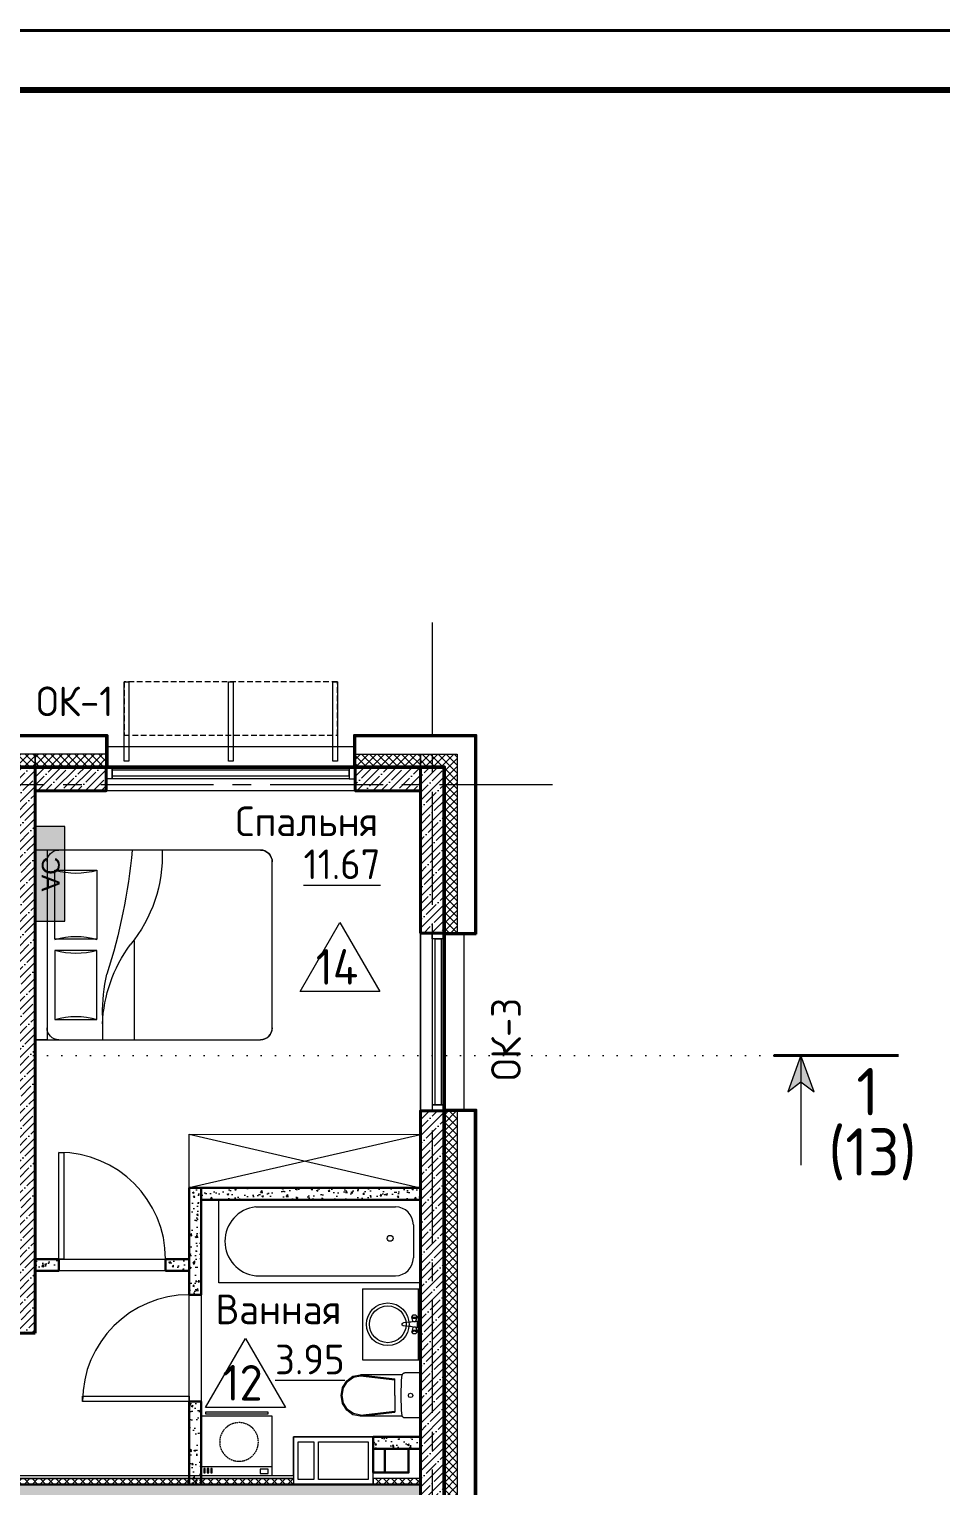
# Model space of a CAD drawing. Header units: millimetres. Extents: x -6427 to 93283, y -13 to 42012.
# Drawn here: x 39980 to 47668, y 29726 to 42012 of the extents above; entities that cross this region are included whole.
import ezdxf
from ezdxf.enums import TextEntityAlignment as Align

# ---------------------------------------------------------------- set-up
doc = ezdxf.new("R2010")
doc.units = ezdxf.units.MM
for name, pattern in [('ACAD_ISO10W100', [18.5, 12, -3, 0.5, -3]), ('CENTER2', [28.575, 19.05, -3.175, 3.175, -3.175]), ('HIDDEN2', [4.7625, 3.175, -1.5875]), ('Пунктирная _дл__', [3, 0, -3])]:
    doc.linetypes.add(name, pattern=pattern)
doc.layers.get('Defpoints').update_dxf_attribs({"color": 6, "lineweight": 60})
doc.layers.add('Layout frame', color=96, linetype='Continuous')
for name, color, linetype, lineweight in [('АР_Вентблок', 94, 'Continuous', 20), ('АР_Выноски', 114, 'Continuous', 5), ('АР_Газаблок 100мм', 24, 'Continuous', 30), ('АР_ГКЛ', 5, 'Continuous', 20), ('АР_Дверь', 44, 'Continuous', 15), ('АР_Корзины', 5, 'Continuous', 9), ('АР_Марка окна', 5, 'Continuous', 9), ('АР_Марка пола', 1, 'Continuous', 9), ('АР_Мебель', 253, 'Continuous', 0), ('АР_Монолит', 1, 'Continuous', 40), ('АР_Окна и витражи', 150, 'Continuous', 9), ('АР_Ось', 1, 'CENTER2', 5), ('АР_Отверстия', 1, 'Continuous', 30), ('АР_Помещение текст', 7, 'Continuous', 20), ('АР_Сантехника', 5, 'Continuous', 0), ('АР_Утеплитель', 30, 'Continuous', 9), ('АР_Фасад', 30, 'Continuous', 30), ('АР_Штамп', 7, 'Continuous', 25)]:
    doc.layers.add(name, color=color, linetype=linetype, lineweight=lineweight)
doc.layers.add('АР_Контур плит', color=3, linetype='Continuous', lineweight=50, plot=False)
doc.layers.add('АР_Площади', color=2, linetype='Continuous', lineweight=15, plot=False)
doc.styles.add('Common Павел', font='')
doc.styles.add('GOST', font='')
doc.styles.add('GOST Common_I', font='', dxfattribs={"height": 250})
doc.styles.get("Standard").update_dxf_attribs({"font": 'arial.ttf'})
doc.styles.get('Common Павел').set_extended_font_data('GOST Common')
doc.styles.get('GOST').set_extended_font_data('GOST 2.304 type A')
doc.styles.get('GOST Common_I').set_extended_font_data('GOST Common')
pattern_1 = [(45, (-99827.42, -105714.69), (-67.35192, 67.35192), []), (45, (-99760.06, -105714.69), (-67.35192, 67.35192), [119.0625, -23.8125, 0, -23.8125])]
pattern_2 = [(50, (-99827.42, -105714.69), (145.747735, -12.75127), [15.24, -167.64]), (355, (-99827.42, -105714.7), (-28.19474, 152.84548), [12.192, -134.11247]), (100.451445, (-99815.27, -105715.76), (117.553, 140.0942), [12.95201, -142.4722]), (46.1842, (-99827.42, -105674.05), (216.86323, -33.63386), [22.86, -251.46]), (96.63556, (-99809.34, -105676.86), (189.9233, 197.9409), [19.42802, -213.70849]), (351.18415, (-99827.42, -105674.05), (189.9233, 197.9409), [18.28797, -201.16779]), (21, (-99807.1, -105684.21), (121.29151, -81.81216), [15.24, -167.64]), (326, (-99807.1, -105684.21), (49.44162, 147.35037), [12.192, -134.112]), (71.451445, (-99796.99, -105691.03), (170.73314, 65.53822), [12.95201, -142.47195]), (37.5, (-99827.416, -105714.694), (2.470883, 67.644031), [0, -132.4864, 0, -136.144, 0, -134.62]), (7.5, (-99827.42, -105714.694), (53.45573, 80.14446), [0, -77.6224, 0, -129.4384, 0, -51.308]), (327.5, (-99872.73, -105714.694), (108.472476, -4.582995), [0, -50.8, 0, -158.496, 0, -210.312]), (317.5, (-99893.05, -105714.69), (118.503345, 20.341193), [0, -66.04, 0, -105.2576, 0, -149.352])]
pattern_3 = [(45, (-99827.416, -105714.694), (-33.67596, 33.67596), []), (135, (-99827.416, -105714.694), (-33.67596, -33.67596), [])]
pattern_4 = [(45, (-149827.42, -189714.69), (-67.35192, 67.35192), []), (45, (-149760.06, -189714.69), (-67.35192, 67.35192), [119.0625, -23.8125, 0, -23.8125])]

# ---------------------------------------------------------------- blocks, each defined once
blk = doc.blocks.new('*U25')
for points, const_width in [([(-594, 0), (0, 0), (0, 420), (-594, 420)], 0.25), ([(-574, 5), (-5, 5), (-5, 415), (-574, 415)], 0.5)]:
    blk.add_lwpolyline(points, close=True, dxfattribs=dict(const_width=const_width))
blk = doc.blocks.new('RM_AREA')
at = {"linetype": 'ByBlock', "lineweight": -2}
for tag, p in [('ROOM_NAME', (0, 5)), ('AREA', (0, 0))]:
    blk.add_attdef(tag, text='', height=3, dxfattribs=at).set_placement(p, align=Align.CENTER)
blk = doc.blocks.new('ventblok_400x670')
at = {"layer": 'АР_Вентблок', "lineweight": 20}
for points in [[(670, 0), (0, 0), (0, 400), (670, 400)], [(40, 40), (170, 40), (170, 360), (40, 360)], [(210, 360), (210, 40), (630, 40), (630, 360)]]:
    blk.add_lwpolyline(points, close=True, dxfattribs=at)
blk = doc.blocks.new('Wanna_1750')
at = {"layer": 'АР_Сантехника', "color": 5, "linetype": 'Continuous'}
for p, q in [((50, -350), (50, 350)), ((1750, 350), (50, 350)), ((361, 290), (1540, 290)), ((1750, 350), (1750, -350)), ((1690, 140), (1690, -140)), ((1750, -350), (50, -350)), ((361, -290), (1540, -290))]:
    blk.add_line(p, q, dxfattribs=at)
blk.add_circle((1494, 25), 25, dxfattribs=at)
for centre, radius, start, end in [((393, 0), 292, 96.2763, 263.7237), ((1540, 140), 150, 0, 90), ((1540, -140), 150, 270, 0)]:
    blk.add_arc(centre, radius, start, end, dxfattribs=at)
blk = doc.blocks.new('UM_10')
at = {"layer": 'АР_Сантехника', "linetype": 'Continuous'}
for p, q in [((-300, 0), (300, 0)), ((-300, -490), (-300, 0)), ((300, -490), (300, 0)), ((-300, -20), (300, -20)), ((-77, -41), (-78, -44)), ((-77, -41), (-78, -44)), ((-78, -44), (-78, -47)), ((-78, -44), (-78, -47)), ((-78, -47), (-78, -51)), ((-78, -47), (-78, -51)), ((-78, -51), (-78, -54)), ((-78, -51), (-78, -54)), ((-78, -54), (-78, -58)), ((-78, -54), (-78, -58)), ((-78, -58), (-77, -61)), ((-78, -58), (-77, -61)), ((-76, -38), (-77, -41)), ((-76, -38), (-77, -41)), ((-77, -61), (-76, -64)), ((-77, -61), (-76, -64)), ((-75, -35), (-76, -38)), ((-75, -35), (-76, -38)), ((-76, -64), (-75, -66)), ((-76, -64), (-75, -66)), ((-73, -33), (-75, -35)), ((-73, -33), (-75, -35)), ((-75, -66), (-73, -68)), ((-75, -66), (-73, -68)), ((-72, -32), (-73, -33)), ((-72, -32), (-73, -33)), ((-73, -68), (-72, -69)), ((-73, -68), (-72, -69)), ((-67, -28), (-72, -32)), ((-67, -28), (-72, -32)), ((-70, -31), (-72, -32)), ((-70, -31), (-72, -32)), ((-72, -69), (-70, -70)), ((-67, -73), (-72, -69)), ((-72, -69), (-70, -70)), ((-67, -73), (-72, -69)), ((-68, -31), (-70, -31)), ((-68, -31), (-70, -31)), ((-70, -70), (-68, -71)), ((-70, -70), (-68, -71)), ((-67, -31), (-68, -31)), ((-67, -31), (-68, -31)), ((-68, -71), (-67, -70)), ((-68, -71), (-67, -70)), ((-65, -27), (-67, -28)), ((-65, -27), (-67, -28)), ((-65, -32), (-67, -31)), ((-65, -32), (-67, -31)), ((-67, -70), (-65, -69)), ((-67, -70), (-65, -69)), ((-67, -73), (-65, -74)), ((-67, -73), (-65, -74)), ((-63, -27), (-65, -27)), ((-63, -27), (-65, -27)), ((-63, -33), (-65, -32)), ((-63, -33), (-65, -32)), ((-65, -69), (-63, -68)), ((-65, -69), (-63, -68)), ((-65, -74), (-63, -75)), ((-65, -74), (-63, -75)), ((-61, -27), (-63, -27)), ((-61, -27), (-63, -27)), ((-62, -35), (-63, -33)), ((-62, -35), (-63, -33)), ((-63, -68), (-62, -66)), ((-63, -68), (-62, -66)), ((-63, -75), (-61, -74)), ((-63, -75), (-61, -74)), ((-61, -38), (-62, -35)), ((-61, -38), (-62, -35)), ((-62, -66), (-61, -64)), ((-62, -66), (-61, -64)), ((-59, -28), (-61, -27)), ((-28, -39), (-61, -27)), ((-59, -28), (-61, -27)), ((-28, -39), (-61, -27)), ((-60, -41), (-61, -38)), ((-60, -41), (-61, -38)), ((-61, -64), (-60, -61)), ((-61, -64), (-60, -61)), ((-28, -63), (-61, -74)), ((-28, -63), (-61, -74)), ((-61, -74), (-59, -73)), ((-61, -74), (-59, -73)), ((-59, -44), (-60, -41)), ((-59, -44), (-60, -41)), ((-60, -61), (-59, -58)), ((-60, -61), (-59, -58)), ((-57, -30), (-59, -28)), ((-57, -30), (-59, -28)), ((-59, -47), (-59, -44)), ((-59, -47), (-59, -44)), ((-58, -51), (-59, -47)), ((-58, -51), (-59, -47)), ((-59, -54), (-58, -51)), ((-59, -54), (-58, -51)), ((-59, -58), (-59, -54)), ((-59, -58), (-59, -54)), ((-59, -73), (-57, -71)), ((-59, -73), (-57, -71)), ((-56, -32), (-57, -30)), ((-56, -32), (-57, -30)), ((-57, -71), (-56, -69)), ((-57, -71), (-56, -69)), ((-54, -35), (-56, -32)), ((-54, -35), (-56, -32)), ((-56, -69), (-54, -66)), ((-56, -69), (-54, -66)), ((-53, -39), (-54, -35)), ((-53, -39), (-54, -35)), ((-54, -66), (-53, -63)), ((-54, -66), (-53, -63)), ((-52, -42), (-53, -39)), ((-52, -42), (-53, -39)), ((-53, -63), (-52, -59)), ((-53, -63), (-52, -59)), ((-51, -47), (-52, -42)), ((-51, -47), (-52, -42)), ((-52, -59), (-51, -55)), ((-52, -59), (-51, -55)), ((-51, -51), (-51, -47)), ((-51, -51), (-51, -47)), ((-51, -55), (-51, -51)), ((-51, -55), (-51, -51)), ((-27, -39), (-28, -39)), ((-27, -39), (-28, -39)), ((-28, -63), (-27, -62)), ((-28, -63), (-27, -62)), ((-26, -40), (-27, -39)), ((-26, -40), (-27, -39)), ((-27, -62), (-26, -61)), ((-27, -62), (-26, -61)), ((-25, -42), (-26, -40)), ((-25, -42), (-26, -40)), ((-26, -61), (-25, -60)), ((-26, -61), (-25, -60)), ((-24, -27), (-25, -27)), ((-25, -27), (-25, -28)), ((-24, -27), (-25, -27)), ((-25, -27), (-25, -28)), ((-25, -28), (-25, -28)), ((-25, -28), (-25, -29)), ((-25, -28), (-25, -28)), ((-25, -28), (-25, -29)), ((-25, -29), (-25, -41)), ((-25, -29), (-25, -41)), ((-23, -41), (-25, -41)), ((-23, -41), (-25, -41)), ((-24, -43), (-25, -42)), ((-24, -43), (-25, -42)), ((-25, -60), (-24, -58)), ((-25, -60), (-24, -58)), ((-25, -61), (-25, -63)), ((-23, -61), (-25, -61)), ((-25, -61), (-25, -63)), ((-23, -61), (-25, -61)), ((-25, -63), (-25, -63)), ((-25, -63), (-25, -64)), ((-25, -63), (-25, -63)), ((-25, -63), (-25, -64)), ((-25, -64), (-22, -71)), ((-25, -64), (-22, -71)), ((-23, -26), (-24, -26)), ((-24, -26), (-24, -26)), ((-24, -26), (-24, -27)), ((-23, -26), (-24, -26)), ((-24, -26), (-24, -26)), ((-24, -26), (-24, -27)), ((-23, -45), (-24, -43)), ((-23, -45), (-24, -43)), ((-24, -58), (-23, -57)), ((-24, -58), (-23, -57)), ((-22, -26), (-23, -26)), ((-23, -26), (-23, -26)), ((-22, -26), (-23, -26)), ((-23, -26), (-23, -26)), ((-23, -47), (-23, -45)), ((-23, -47), (-23, -45)), ((-23, -49), (-23, -47)), ((-23, -49), (-23, -47)), ((-23, -51), (-23, -49)), ((-23, -51), (-23, -49)), ((-23, -53), (-23, -51)), ((-23, -53), (-23, -51)), ((-23, -55), (-23, -53)), ((-23, -55), (-23, -53)), ((-23, -57), (-23, -55)), ((-23, -57), (-23, -55)), ((22, -26), (-22, -26)), ((22, -26), (-22, -26)), ((-22, -70), (-19, -82)), ((-22, -70), (-19, -82)), ((-19, -82), (-17, -99)), ((-19, -82), (-17, -99)), ((-17, -98), (-15, -120)), ((-17, -98), (-15, -120)), ((-15, -120), (-13, -143)), ((-15, -120), (-13, -143)), ((15, -120), (13, -143)), ((15, -120), (13, -143)), ((17, -98), (15, -120)), ((17, -98), (15, -120)), ((19, -82), (17, -99)), ((19, -82), (17, -99)), ((22, -70), (19, -82)), ((22, -70), (19, -82)), ((23, -26), (22, -26)), ((23, -26), (22, -26)), ((25, -64), (22, -71)), ((25, -64), (22, -71)), ((23, -26), (23, -26)), ((23, -26), (23, -26)), ((23, -26), (23, -26)), ((23, -26), (23, -26)), ((25, -41), (23, -41)), ((25, -41), (23, -41)), ((24, -43), (23, -45)), ((24, -43), (23, -45)), ((23, -45), (23, -47)), ((23, -45), (23, -47)), ((23, -47), (23, -49)), ((23, -47), (23, -49)), ((23, -49), (23, -51)), ((23, -49), (23, -51)), ((23, -51), (23, -53)), ((23, -51), (23, -53)), ((23, -53), (23, -55)), ((23, -53), (23, -55)), ((23, -55), (23, -57)), ((23, -55), (23, -57)), ((23, -57), (24, -58)), ((23, -57), (24, -58)), ((25, -61), (23, -61)), ((25, -61), (23, -61)), ((24, -27), (24, -26)), ((24, -26), (23, -26)), ((24, -27), (24, -26)), ((24, -26), (23, -26)), ((25, -27), (24, -27)), ((25, -27), (24, -27)), ((25, -42), (24, -43)), ((25, -42), (24, -43)), ((24, -58), (25, -60)), ((24, -58), (25, -60)), ((25, -28), (25, -27)), ((25, -28), (25, -27)), ((25, -29), (25, -28)), ((25, -28), (25, -28)), ((25, -29), (25, -28)), ((25, -28), (25, -28)), ((25, -41), (25, -29)), ((25, -41), (25, -29)), ((26, -40), (25, -42)), ((26, -40), (25, -42)), ((25, -60), (26, -61)), ((25, -60), (26, -61)), ((25, -63), (25, -61)), ((25, -63), (25, -61)), ((25, -64), (25, -63)), ((25, -63), (25, -63)), ((25, -64), (25, -63)), ((25, -63), (25, -63)), ((27, -39), (26, -40)), ((27, -39), (26, -40)), ((26, -61), (27, -62)), ((26, -61), (27, -62)), ((28, -39), (27, -39)), ((28, -39), (27, -39)), ((27, -62), (28, -63)), ((27, -62), (28, -63)), ((28, -39), (61, -27)), ((28, -39), (61, -27)), ((28, -63), (61, -74)), ((28, -63), (61, -74)), ((52, -42), (51, -47)), ((52, -42), (51, -47)), ((51, -47), (51, -51)), ((51, -47), (51, -51)), ((51, -51), (51, -55)), ((51, -51), (51, -55)), ((51, -55), (52, -59)), ((51, -55), (52, -59)), ((53, -39), (52, -42)), ((53, -39), (52, -42)), ((52, -59), (53, -63)), ((52, -59), (53, -63)), ((54, -35), (53, -39)), ((54, -35), (53, -39)), ((53, -63), (54, -66)), ((53, -63), (54, -66)), ((56, -32), (54, -35)), ((56, -32), (54, -35)), ((54, -66), (56, -69)), ((54, -66), (56, -69)), ((57, -30), (56, -32)), ((57, -30), (56, -32)), ((56, -69), (57, -71)), ((56, -69), (57, -71)), ((59, -28), (57, -30)), ((59, -28), (57, -30)), ((57, -71), (59, -73)), ((57, -71), (59, -73)), ((59, -47), (58, -51)), ((59, -47), (58, -51)), ((58, -51), (59, -54)), ((58, -51), (59, -54)), ((61, -27), (59, -28)), ((61, -27), (59, -28)), ((60, -41), (59, -44)), ((60, -41), (59, -44)), ((59, -44), (59, -47)), ((59, -44), (59, -47)), ((59, -54), (59, -58)), ((59, -54), (59, -58)), ((59, -58), (60, -61)), ((59, -58), (60, -61)), ((59, -73), (61, -74)), ((59, -73), (61, -74)), ((61, -38), (60, -41)), ((61, -38), (60, -41)), ((60, -61), (61, -64)), ((60, -61), (61, -64)), ((63, -27), (61, -27)), ((63, -27), (61, -27)), ((62, -35), (61, -38)), ((62, -35), (61, -38)), ((61, -64), (62, -66)), ((61, -64), (62, -66)), ((61, -74), (63, -75)), ((61, -74), (63, -75)), ((63, -33), (62, -35)), ((63, -33), (62, -35)), ((62, -66), (63, -68)), ((62, -66), (63, -68)), ((65, -27), (63, -27)), ((65, -27), (63, -27)), ((65, -32), (63, -33)), ((65, -32), (63, -33)), ((63, -68), (65, -69)), ((63, -68), (65, -69)), ((63, -75), (65, -74)), ((63, -75), (65, -74)), ((67, -28), (65, -27)), ((67, -28), (65, -27)), ((67, -31), (65, -32)), ((67, -31), (65, -32)), ((65, -69), (67, -70)), ((65, -69), (67, -70)), ((65, -74), (67, -73)), ((65, -74), (67, -73)), ((67, -28), (72, -32)), ((67, -28), (72, -32)), ((68, -31), (67, -31)), ((68, -31), (67, -31)), ((67, -73), (72, -69)), ((67, -73), (72, -69)), ((67, -70), (68, -71)), ((67, -70), (68, -71)), ((70, -31), (68, -31)), ((70, -31), (68, -31)), ((68, -71), (70, -70)), ((68, -71), (70, -70)), ((72, -32), (70, -31)), ((72, -32), (70, -31)), ((70, -70), (72, -69)), ((70, -70), (72, -69)), ((73, -33), (72, -32)), ((73, -33), (72, -32)), ((72, -69), (73, -68)), ((72, -69), (73, -68)), ((75, -35), (73, -33)), ((75, -35), (73, -33)), ((73, -68), (75, -66)), ((73, -68), (75, -66)), ((76, -38), (75, -35)), ((76, -38), (75, -35)), ((75, -66), (76, -64)), ((75, -66), (76, -64)), ((77, -41), (76, -38)), ((77, -41), (76, -38)), ((76, -64), (77, -61)), ((76, -64), (77, -61)), ((78, -44), (77, -41)), ((78, -44), (77, -41)), ((77, -61), (78, -58)), ((77, -61), (78, -58)), ((78, -47), (78, -44)), ((78, -47), (78, -44)), ((78, -51), (78, -47)), ((78, -51), (78, -47)), ((78, -54), (78, -51)), ((78, -54), (78, -51)), ((78, -58), (78, -54)), ((78, -58), (78, -54)), ((-13, -145), (-13, -143)), ((-13, -145), (-13, -143)), ((-12, -147), (-13, -145)), ((-13, -145), (-13, -145)), ((-12, -147), (-13, -145)), ((-13, -145), (-13, -145)), ((-11, -149), (-12, -147)), ((-11, -149), (-12, -147)), ((-10, -151), (-11, -149)), ((-10, -151), (-11, -149)), ((-8, -152), (-10, -151)), ((-8, -152), (-10, -151)), ((-7, -153), (-8, -152)), ((-7, -153), (-8, -152)), ((-4, -154), (-7, -153)), ((-4, -154), (-7, -153)), ((-5, -154), (-6, -153)), ((-3, -155), (-5, -154)), ((-2, -155), (-4, -154)), ((-2, -155), (-4, -154)), ((-2, -155), (-3, -155)), ((0, -155), (-2, -155)), ((0, -155), (-2, -155)), ((0, -155), (-2, -155)), ((2, -155), (0, -155)), ((2, -155), (0, -155)), ((2, -155), (0, -155)), ((4, -154), (2, -155)), ((4, -154), (2, -155)), ((3, -155), (2, -155)), ((5, -154), (3, -155)), ((7, -153), (4, -154)), ((7, -153), (4, -154)), ((6, -153), (5, -154)), ((8, -152), (7, -153)), ((8, -152), (7, -153)), ((10, -151), (8, -152)), ((10, -151), (8, -152)), ((11, -149), (10, -151)), ((11, -149), (10, -151)), ((12, -147), (11, -149)), ((12, -147), (11, -149)), ((13, -145), (12, -147)), ((13, -145), (12, -147)), ((13, -143), (13, -145)), ((13, -143), (13, -145)), ((13, -145), (13, -145)), ((13, -145), (13, -145)), ((-300, -490), (300, -490))]:
    blk.add_line(p, q, dxfattribs=at)
for radius in [180, 155]:
    blk.add_circle((0, -276), radius, dxfattribs=at)
blk = doc.blocks.new('Uni_TAZ_4_top')
at = {"layer": 'АР_Сантехника', "linetype": 'Continuous'}
for p, q in [((-190, 0), (190, 0)), ((-190, 0), (-190, -132)), ((190, 0), (190, -132)), ((-175, -154), (-175, -507)), ((-175, -506), (-141, -216)), ((-166, -506), (-132, -216)), ((0, -216), (-141, -216)), ((0, -216), (141, -216)), ((166, -506), (132, -216)), ((175, -506), (141, -216)), ((175, -154), (175, -507))]:
    blk.add_line(p, q, dxfattribs=at)
blk.add_lwpolyline([(18, -84), (13, -70), (0, -65), (-13, -70), (-18, -84), (-13, -97), (0, -102), (13, -97)], close=True, dxfattribs=at)
for points in [[(-190, -132), (-190, -136), (-189, -140), (-187, -144), (-184, -147), (-181, -150), (-178, -152), (-174, -154), (-170, -155)], [(-170, -155), (-128, -159), (-85, -161), (-43, -163), (0, -164), (43, -163), (85, -161), (128, -159), (170, -155)], [(170, -155), (174, -154), (178, -152), (181, -150), (184, -147), (187, -144), (189, -140), (190, -137), (190, -132)], [(-175, -507), (-162, -569), (-124, -622), (-67, -658), (0, -670), (67, -658), (124, -622), (162, -569), (175, -507)], [(-166, -506), (-153, -565), (-117, -616), (-64, -649), (0, -661), (64, -649), (117, -616), (153, -565), (166, -506)]]:
    blk.add_lwpolyline(points, dxfattribs=at)
blk = doc.blocks.new('A$Ca51e74f9')
at = {"layer": 'АР_Сантехника', "linetype": 'Continuous'}
for p, q in [((-535, 34), (-535, 562)), ((-535, 562), (-521, 562)), ((-521, 562), (-521, 34)), ((-500, 0), (-500, 600)), ((-500, 600), (0, 600)), ((-75, 600), (-75, 0)), ((-58, 578), (-22, 578)), ((-58, 566), (-58, 578)), ((-22, 566), (-58, 566)), ((-58, 548), (-22, 548)), ((-58, 536), (-58, 548)), ((-22, 536), (-58, 536)), ((-58, 518), (-22, 518)), ((-58, 506), (-58, 518)), ((-22, 506), (-58, 506)), ((-22, 578), (-22, 566)), ((-22, 548), (-22, 536)), ((-22, 518), (-22, 506)), ((0, 600), (0, 0)), ((-521, 34), (-535, 34)), ((0, 0), (-500, 0)), ((-53, 33), (-53, 103)), ((-53, 103), (-16, 103)), ((-16, 33), (-53, 33)), ((-16, 103), (-16, 33))]:
    blk.add_line(p, q, dxfattribs=at)
at = {"layer": 'АР_Сантехника', "linetype": 'ACAD_ISO10W100'}
blk.add_circle((-283, 280), 163, dxfattribs=at)
blk = doc.blocks.new('*U13')
blk.add_lwpolyline([(0, 0), (0, -900), (-43.75, -900), (-43.75, 0)], close=True)
blk.add_arc((0, 0), 900, 180, 270)
at = {"layer": 'Defpoints', "color": 0, "lineweight": 15}
for p, q in [((-900, 0), (-900, 100)), ((0, 0), (0, 100))]:
    blk.add_line(p, q, dxfattribs=at)
blk = doc.blocks.new('*U34')
blk.add_lwpolyline([(0, 0), (0, 900), (43.75, 900), (43.75, 0)], close=True)
blk.add_arc((0, 0), 900, 0, 90)
at = {"layer": 'Defpoints', "color": 0, "lineweight": 15}
for p, q in [((0, 0), (0, -100)), ((900, 0), (900, -100))]:
    blk.add_line(p, q, dxfattribs=at)
blk = doc.blocks.new('A$C18cc7e04')
at = {"layer": 'АР_Отверстия', "color": 5}
blk.add_lwpolyline([(28950, -7170), (29250, -7170), (29250, -6970), (28950, -6970)], close=True, dxfattribs=at)
at = {"layer": 'АР_Отверстия'}
blk.add_lwpolyline([(29050, -6970), (29250, -6970), (29250, -7170), (29050, -7170)], close=True, dxfattribs=at)
blk = doc.blocks.new('СП - Кровать _2 местная_ - СП - Кровать _2 местная_-V19-Этаж 03 - Тип 1')
at = {"layer": 'АР_Мебель'}
for p, q in [((-804, -101), (-804, -1)), ((-804, -1), (796, -1)), ((-804, -101), (796, -101)), ((796, -101), (796, -1)), ((-804, -1900), (-804, -201)), ((-51, -168), (-633, -168)), ((-633, -168), (-633, -522)), ((-51, -522), (-51, -168)), ((43, -168), (625, -168)), ((43, -522), (43, -168)), ((625, -168), (625, -522)), ((796, -201), (796, -1900)), ((-633, -522), (-51, -522)), ((625, -522), (43, -522)), ((588, -568), (796, -568)), ((-37, -835), (796, -835)), ((696, -2000), (-704, -2000))]:
    blk.add_line(p, q, dxfattribs=at)
blk.add_lwpolyline([(-804, 0), (796, 0), (796, -1900, -0.414214), (696, -2000), (-704, -2000, -0.414214), (-804, -1900)], format="xyb", close=True, dxfattribs=at)
for centre, radius, start, end in [((-704, -201), 100, 90, 180), ((696, -201), 100, 0, 90), ((-1240, -345), 633, 343.7398, 16.2602), ((557, -345), 633, 163.7398, 196.2602), ((-565, -345), 633, 343.7398, 16.2602), ((1232, -345), 633, 163.7398, 196.2602), ((-1269, 4137), 4978, 275.3572, 287.6665), ((717, -1792), 1225, 92.5398, 126.0403), ((587, -2168), 1600, 89.9814, 102.4667), ((-754, 106), 1178, 267.5673, 309.5461), ((-704, -1900), 100, 180, 270), ((696, -1900), 100, 270, 0)]:
    blk.add_arc(centre, radius, start, end, dxfattribs=at)
blk = doc.blocks.new('A$C6c1ae085')
at = {"layer": 'АР_Корзины', "lineweight": 0, "true_color": 0xf7f7f7, "transparency": 33554687}
h = blk.add_hatch(color=7, dxfattribs=at)
h.dxf.hatch_style = 1
h.paths.add_polyline_path([(-250, 0), (-250, 800), (0, 800), (0, 0)])
at = {"layer": 'АР_Корзины', "lineweight": 0}
blk.add_lwpolyline([(-250, 0), (-250, 800), (0, 800), (0, 0)], close=True, dxfattribs=at)
at = {"layer": 'АР_Корзины', "lineweight": 0, "insert": (-131, 397), "char_height": 150, "attachment_point": 5, "rotation": 90}
blk.add_mtext_dynamic_manual_height_columns('АС', width=800, gutter_width=12.5, heights=[250], dxfattribs=at)
blk = doc.blocks.new('Корзина_1800')
at = {"layer": 'АР_Корзины', "linetype": 'Continuous', "lineweight": 5, "ltscale": 0.2}
for points in [[(-900, 0), (-860, 0), (-860, -670), (-900, -670)], [(-20, 0), (20, 0), (20, -670), (-20, -670)], [(860, 0), (900, 0), (900, -670), (860, -670)]]:
    blk.add_lwpolyline(points, close=True, dxfattribs=at)
at = {"layer": 'АР_Корзины', "linetype": 'HIDDEN2', "lineweight": 15, "ltscale": 15}
blk.add_lwpolyline([(900, -220), (-900, -220), (-900, -670), (900, -670)], close=True, dxfattribs=at)
blk = doc.blocks.new('A$Ce0ce27e4')
at = {"layer": 'АР_Выноски', "lineweight": 0}
h = blk.add_hatch(color=256, dxfattribs=at)
h.dxf.hatch_style = 1
h.paths.add_polyline_path([(21658, -2282), (21547, -2589), (21658, -2506), (21769, -2589)])
at = {"layer": 'АР_Выноски', "linetype": 'Пунктирная _дл__', "lineweight": 9, "ltscale": 40}
blk.add_lwpolyline([(21431, -2282), (-16705, -2282)], dxfattribs=at)
at = {"layer": 'АР_Выноски', "lineweight": 40}
blk.add_lwpolyline([(21431, -2282), (22481, -2282)], dxfattribs=at)
at = {"layer": 'АР_Выноски'}
for points in [[(21658, -2282), (21547, -2589), (21658, -2506), (21769, -2589), (21658, -2282)], [(21658, -2282), (21658, -3208)]]:
    blk.add_lwpolyline(points, dxfattribs=at)
at = {"layer": 'АР_Выноски', "char_height": 400, "attachment_point": 3, "style": 'Common Павел'}
for s, insert, width in [('1', (22317, -2388), 210), ('(13)', (22634, -2896), 546)]:
    blk.add_mtext(s, dxfattribs=dict(at, insert=insert, width=width))

msp = doc.modelspace()

# ---------------------------------------------------------------- hatches: boundary and pattern name
at = {"layer": 'АР_Газаблок 100мм', "lineweight": 5}
h = msp.add_hatch(dxfattribs=at)
h.set_pattern_fill('AR-CONC', color=256, scale=0.8, style=0)
h.set_pattern_definition(pattern_2)
h.paths.add_polyline_path([(41429.7, 31338.7), (41329.7, 31338.7), (41329.7, 32238.7), (41429.7, 32238.7)])
h = msp.add_hatch(dxfattribs=at)
h.set_pattern_fill('AR-CONC', color=256, scale=0.8, style=0)
h.set_pattern_definition(pattern_2)
h.paths.add_polyline_path([(41429.7, 32138.7), (41429.7, 32238.7), (43279.7, 32238.7), (43279.7, 32138.7)])
h = msp.add_hatch(dxfattribs=at)
h.set_pattern_fill('AR-CONC', color=256, scale=0.8, style=0)
h.set_pattern_definition(pattern_2)
h.paths.add_polyline_path([(40029.7, 31538.7), (40029.7, 31638.7), (40229.7, 31638.7), (40229.7, 31538.7)])
h = msp.add_hatch(dxfattribs=at)
h.set_pattern_fill('AR-CONC', color=256, scale=0.8, style=0)
h.set_pattern_definition(pattern_2)
h.paths.add_polyline_path([(41129.7, 31538.7), (41129.7, 31638.7), (41329.7, 31638.7), (41329.7, 31538.7)])
h = msp.add_hatch(dxfattribs=at)
h.set_pattern_fill('AR-CONC', color=256, scale=0.8, style=0)
h.set_pattern_definition(pattern_2)
h.paths.add_polyline_path([(41429.7, 29738.7), (41329.7, 29738.7), (41329.7, 30438.7), (41429.7, 30438.7)])
at = {"layer": 'АР_Газаблок 100мм', "lineweight": 9, "transparency": 33554687}
h = msp.add_hatch(dxfattribs=at)
h.set_pattern_fill('AR-CONC', color=256, scale=0.8)
h.set_pattern_definition(pattern_2)
h.paths.add_polyline_path([(42879.7, 30138.7), (42879.7, 30038.7), (43279.7, 30038.7), (43279.7, 30138.7)])
at = {"layer": 'АР_Газаблок 100мм', "lineweight": 0}
h = msp.add_hatch(dxfattribs=at)
h.set_pattern_fill('AR-CONC', color=256, scale=0.8, style=0)
h.set_pattern_definition(pattern_2)
h.paths.add_polyline_path([(36029.7, 29638.7), (36029.7, 29738.7), (43279.7, 29738.7), (43279.7, 29638.7)])
at = {"layer": 'АР_Монолит', "lineweight": 0}
h = msp.add_hatch(dxfattribs=at)
h.set_pattern_fill('ANSI35', color=256, scale=15)
h.set_pattern_definition(pattern_1)
h.paths.add_polyline_path([(40029.7, 31013.7), (39829.7, 31013.7), (39829.7, 35788.7), (40029.7, 35788.7), (40029.7, 31113.7)])
h = msp.add_hatch(dxfattribs=at)
h.set_pattern_fill('ANSI35', color=256, scale=15)
h.set_pattern_definition(pattern_4)
h.paths.add_polyline_path([(40029.7, 35788.7), (40629.7, 35788.7), (40629.7, 35588.7), (40029.7, 35588.7)])
h = msp.add_hatch(dxfattribs=at)
h.set_pattern_fill('ANSI35', color=256, scale=15)
h.set_pattern_definition(pattern_4)
h.paths.add_polyline_path([(42729.7, 35788.7), (43279.7, 35788.7), (43279.7, 35588.7), (42729.7, 35588.7)])
h = msp.add_hatch(dxfattribs=at)
h.set_pattern_fill('ANSI35', color=256, scale=15)
h.set_pattern_definition(pattern_1)
h.paths.add_polyline_path([(43279.7, 34388.7), (43479.7, 34388.7), (43479.7, 35788.7), (43279.7, 35788.7)])
h = msp.add_hatch(dxfattribs=at)
h.set_pattern_fill('ANSI35', color=256, scale=15)
h.set_pattern_definition(pattern_1)
h.paths.add_polyline_path([(43279.7, 28788.7), (43479.7, 28788.7), (43479.7, 32888.7), (43279.7, 32888.7)])
at = {"layer": 'АР_Утеплитель'}
h = msp.add_hatch(dxfattribs=at)
h.set_pattern_fill('ANSI37', color=256, scale=15)
h.set_pattern_definition([(45, (-194355.077, -19143.535), (-33.67596, 33.67596), []), (135, (-194355.077, -19143.535), (-33.67596, -33.67596), [])])
h.paths.add_polyline_path([(40029.7, 35898.7), (39829.7, 35898.7), (39829.7, 35788.7), (40029.7, 35788.7)])
h = msp.add_hatch(dxfattribs=at)
h.set_pattern_fill('ANSI37', color=256, scale=15)
h.set_pattern_definition([(45, (-229228.836, -19143.65), (-33.6759605, 33.6759605), []), (135, (-229228.836, -19143.65), (-33.6759605, -33.6759605), [])])
h.paths.add_polyline_path([(40629.8, 35898.6), (40029.7, 35898.6), (40029.7, 35788.6), (40629.8, 35788.6)])
h = msp.add_hatch(dxfattribs=at)
h.set_pattern_fill('ANSI37', color=256, scale=15)
h.set_pattern_definition([(45, (-203728.847, -30505.734), (-33.6759605, 33.6759605), []), (135, (-203728.847, -30505.734), (-33.6759605, -33.6759605), [])])
h.paths.add_polyline_path([(42729.7, 35898.7), (43279.7, 35898.7), (43279.7, 35788.7), (42729.7, 35788.7)])
h = msp.add_hatch(dxfattribs=at)
h.set_pattern_fill('ANSI37', color=256, scale=15, angle=-90)
h.set_pattern_definition([(315, (-23385.103, 249203.77), (33.67596, 33.67596), []), (45, (-23385.103, 249203.77), (-33.67596, 33.67596), [])])
h.paths.add_polyline_path([(43589.8, 35898.7), (43589.8, 34388.7), (43479.8, 34388.7), (43479.7, 35788.7), (43279.7, 35788.7), (43279.7, 35898.7)])
h = msp.add_hatch(dxfattribs=at)
h.set_pattern_fill('ANSI37', color=256, scale=15, angle=-90)
h.set_pattern_definition([(315, (-55858.275, 246497.51), (33.67596, 33.67596), []), (45, (-55858.275, 246497.51), (-33.67596, 33.67596), [])])
h.paths.add_polyline_path([(43589.7, 32888.7), (43589.7, 28788.7), (43479.7, 28788.7), (43479.7, 32888.7)])
at = {"layer": 'АР_Утеплитель', "lineweight": 0}
h = msp.add_hatch(dxfattribs=at)
h.set_pattern_fill('ANSI37', color=256, scale=15)
h.set_pattern_definition(pattern_3)
h.paths.add_polyline_path([(36029.7, 29738.7), (36029.7, 29788.7), (42209.7, 29788.7), (42209.7, 29738.7)])
h = msp.add_hatch(dxfattribs=at)
h.set_pattern_fill('ANSI37', color=256, scale=15)
h.set_pattern_definition(pattern_3)
h.paths.add_polyline_path([(42879.7, 29788.7), (42879.7, 29738.7), (43279.7, 29738.7), (43279.7, 29788.7)])

# ---------------------------------------------------------------- linework, layer by layer
at = {"layer": 'Layout frame'}
msp.add_lwpolyline([(0, 42000), (59400, 42000), (59400, 0), (0, 0)], close=True, dxfattribs=at)
at = {"layer": 'АР_Газаблок 100мм', "lineweight": 30, "ltscale": 0.5}
for points in [[(41429.7, 31338.7), (41329.7, 31338.7), (41329.7, 32238.7), (41429.7, 32238.7)], [(41429.7, 32138.7), (41429.7, 32238.7), (43279.7, 32238.7), (43279.7, 32138.7)], [(40029.7, 31538.7), (40029.7, 31638.7), (40229.7, 31638.7), (40229.7, 31538.7)], [(41129.7, 31538.7), (41129.7, 31638.7), (41329.7, 31638.7), (41329.7, 31538.7)], [(41429.7, 29738.7), (41329.7, 29738.7), (41329.7, 30438.7), (41429.7, 30438.7)], [(42879.7, 30138.7), (42879.7, 30038.7), (43279.7, 30038.7), (43279.7, 30138.7)], [(36029.7, 29638.7), (36029.7, 29738.7), (43279.7, 29738.7), (43279.7, 29638.7)]]:
    msp.add_lwpolyline(points, close=True, dxfattribs=at)
at = {"layer": 'АР_ГКЛ', "lineweight": 0, "ltscale": 50}
msp.add_lwpolyline([(36029.7, 29788.7), (36029.7, 29813.7), (42209.7, 29813.7), (42209.7, 29788.7)], close=True, dxfattribs=at)
at = {"layer": 'АР_Контур плит'}
msp.add_lwpolyline([(13779.7, 35788.7), (43479.7, 35788.7), (43479.7, 20488.7), (24929.7, 20488.7), (24929.7, 19238.7), (21229.7, 19238.7), (21229.7, 20488.7), (13779.7, 20488.7)], close=True, dxfattribs=at)
at = {"layer": 'АР_Марка пола'}
for points in [[(42601.2, 34476.4), (42937.2, 33895.9), (42265.2, 33895.9), (42601.2, 34476.4)], [(41804.3, 30968.6), (42140.3, 30388.1), (41468.3, 30388.1), (41804.3, 30968.6)]]:
    msp.add_lwpolyline(points, dxfattribs=at)
at = {"layer": 'АР_Мебель'}
msp.add_lwpolyline([(41329.7, 32691.3), (43279.7, 32688.7), (43279.7, 32238.7), (41329.7, 32241.3)], close=True, dxfattribs=at)
for points in [[(41329.7, 32691.3), (43279.7, 32238.7)], [(41329.7, 32241.3), (43279.7, 32688.7)]]:
    msp.add_lwpolyline(points, dxfattribs=at)
at = {"layer": 'АР_Монолит'}
for points in [[(40029.7, 31013.7), (39829.7, 31013.7), (39829.7, 35788.7), (40029.7, 35788.7), (40029.7, 31113.7)], [(40029.7, 35788.7), (40629.7, 35788.7), (40629.7, 35588.7), (40029.7, 35588.7)], [(42729.7, 35788.7), (43279.7, 35788.7), (43279.7, 35588.7), (42729.7, 35588.7)]]:
    msp.add_lwpolyline(points, close=True, dxfattribs=at)
at = {"layer": 'АР_Монолит', "ltscale": 50}
for points in [[(43279.7, 34388.7), (43479.7, 34388.7), (43479.7, 35788.7), (43279.7, 35788.7)], [(43279.7, 28788.7), (43479.7, 28788.7), (43479.7, 32888.7), (43279.7, 32888.7)]]:
    msp.add_lwpolyline(points, close=True, dxfattribs=at)
at = {"layer": 'АР_Окна и витражи', "lineweight": 20}
for points in [[(40629.7, 35788.7), (40679.7, 35788.7), (40679.7, 35688.7), (40629.7, 35688.7)], [(42679.7, 35688.7), (42729.7, 35688.7), (42729.7, 35788.7), (42679.7, 35788.7)], [(43379.7, 34338.7), (43379.7, 34388.7), (43479.7, 34388.7), (43479.7, 34338.7)], [(43479.7, 32888.7), (43479.7, 32938.7), (43379.7, 32938.7), (43379.7, 32888.7)]]:
    msp.add_lwpolyline(points, close=True, dxfattribs=at)
at = {"layer": 'АР_Окна и витражи'}
for points in [[(40629.7, 35588.7), (40629.7, 35788.7), (42729.7, 35788.7), (42729.7, 35588.7)], [(40679.7, 35788.7), (42679.7, 35788.7), (42679.7, 35688.7), (40679.7, 35688.7)], [(42679.7, 35763.7), (40679.7, 35763.7), (40679.7, 35713.7), (42679.7, 35713.7)], [(43279.7, 32888.7), (43479.7, 32888.7), (43479.7, 34388.7), (43279.7, 34388.7)], [(43479.7, 32938.7), (43479.7, 34338.7), (43379.7, 34338.7), (43379.7, 32938.7)], [(43454.7, 34338.7), (43454.7, 32938.7), (43404.7, 32938.7), (43404.7, 34338.7)]]:
    msp.add_lwpolyline(points, close=True, dxfattribs=at)
at = {"layer": 'АР_Ось', "ltscale": 50}
for points in [[(43379.7, 37008.9), (43379.7, 17380.9)], [(44392.9, 35638.7), (8950.8, 35638.7)]]:
    msp.add_lwpolyline(points, dxfattribs=at)
at = {"layer": 'АР_Площади'}
for points in [[(43279.7, 35588.7), (40029.7, 35588.7), (40029.7, 31638.7), (41329.7, 31638.7), (41329.7, 32238.7), (43279.7, 32238.7)], [(43279.7, 32138.7), (41429.7, 32138.7), (41429.7, 29813.7), (42209.7, 29813.7), (42209.7, 30138.7), (43279.7, 30138.7)], [(41329.7, 31538.7), (40029.7, 31538.7), (40029.7, 31013.7), (34629.7, 31013.7), (34629.7, 29813.7), (41329.7, 29813.7)]]:
    msp.add_lwpolyline(points, close=True, dxfattribs=at)
at = {"layer": 'АР_Утеплитель'}
for points in [[(40029.7, 35898.7), (39829.7, 35898.7), (39829.7, 35788.7), (40029.7, 35788.7)], [(40629.8, 35898.6), (40029.7, 35898.6), (40029.7, 35788.6), (40629.8, 35788.6)], [(42729.7, 35898.7), (43279.7, 35898.7), (43279.7, 35788.7), (42729.7, 35788.7)], [(43589.8, 35898.7), (43589.8, 34388.7), (43479.8, 34388.7), (43479.7, 35788.7), (43279.7, 35788.7), (43279.7, 35898.7)], [(43589.7, 32888.7), (43589.7, 28788.7), (43479.7, 28788.7), (43479.7, 32888.7)]]:
    msp.add_lwpolyline(points, close=True, dxfattribs=at)
at = {"layer": 'АР_Утеплитель', "ltscale": 50}
for points in [[(36029.7, 29738.7), (36029.7, 29788.7), (42209.7, 29788.7), (42209.7, 29738.7)], [(42879.7, 29788.7), (42879.7, 29738.7), (43279.7, 29738.7), (43279.7, 29788.7)]]:
    msp.add_lwpolyline(points, close=True, dxfattribs=at)
at = {"layer": 'АР_Фасад'}
for points in [[(40639.7, 35788.7), (40639.8, 36058.7), (39019.7, 36058.7), (39019.7, 35788.7), (39029.7, 35788.7), (39029.7, 36048.7), (40629.8, 36048.7), (40629.7, 35788.7)], [(43749.8, 34378.7), (43749.8, 36058.7), (42719.8, 36058.7), (42719.8, 35788.7), (42729.8, 35788.7), (42729.8, 36048.7), (43739.8, 36048.7), (43739.8, 34388.7), (43479.7, 34388.7), (43479.7, 34378.7)], [(43479.7, 32898.7), (43749.7, 32898.7), (43749.7, 28778.7), (43479.7, 28778.7), (43479.7, 28788.7), (43739.7, 28788.7), (43739.7, 32888.7), (43479.7, 32888.7)]]:
    msp.add_lwpolyline(points, close=True, dxfattribs=at)
at = {"layer": 'АР_Фасад', "lineweight": 0}
for points in [[(42719.7, 35958.7), (40639.7, 35958.7)], [(43649.7, 32898.7), (43649.7, 34378.7)]]:
    msp.add_lwpolyline(points, dxfattribs=at)

# ---------------------------------------------------------------- block references
at = {"color": 5}
msp.add_blockref('A$Ce0ce27e4', (24829.7, 35638.7), dxfattribs=at)
at = {"layer": 'АР_Вентблок', "xscale": -1, "rotation": 180}
msp.add_blockref('ventblok_400x670', (42209.7, 30138.7), dxfattribs=at)
at = {"layer": 'АР_Дверь', "ltscale": 100}
msp.add_blockref('*U34', (40229.7, 31638.7), dxfattribs=at)
at = {"layer": 'АР_Дверь', "ltscale": 100, "rotation": 270}
msp.add_blockref('*U13', (41329.7, 30438.7), dxfattribs=at)
at = {"layer": 'АР_Корзины', "rotation": 180}
msp.add_blockref('Корзина_1800', (41679.7, 35838.7), dxfattribs=at)
at = {"layer": 'АР_Корзины', "xscale": -1}
msp.add_blockref('A$C6c1ae085', (40029.6, 34488.7), dxfattribs=at)
at = {"layer": 'АР_Мебель', "xscale": -1, "rotation": 90.00000000000072}
msp.add_blockref('СП - Кровать _2 местная_ - СП - Кровать _2 местная_-V19-Этаж 03 - Тип 1', (40029.7, 34284.9), dxfattribs=at)
at = {"layer": 'АР_Отверстия'}
msp.add_blockref('A$C18cc7e04', (13929.7, 37008.9), dxfattribs=at)
msp.add_blockref('A$C18cc7e04', (13929.7, 37008.9), dxfattribs=at)
at = {"layer": 'АР_Помещение текст'}
ref = msp.add_blockref('RM_AREA', (45469.6, 33786.6), dxfattribs=dict(at, xscale=-50, yscale=50, zscale=50))
ref.add_attrib('ROOM_NAME', 'Спальня', dxfattribs={"height": 250, "style": 'GOST Common_I'}).set_placement((42321.5, 35206), align=Align.CENTER)
ref.add_attrib('AREA', '%%u11.67', dxfattribs={"layer": '0', "linetype": 'ByBlock', "lineweight": -2, "height": 250, "style": 'GOST Common_I'}).set_placement((42618.1, 34843.8), align=Align.CENTER)
ref = msp.add_blockref('RM_AREA', (45552, 30658.6), dxfattribs=dict(at, xscale=-50, yscale=50, zscale=50))
ref.add_attrib('ROOM_NAME', 'Ванная', dxfattribs={"height": 250, "style": 'GOST Common_I'}).set_placement((42081.7, 31089.9), align=Align.CENTER)
ref.add_attrib('AREA', '%%u3.95', dxfattribs={"layer": '0', "linetype": 'ByBlock', "lineweight": -2, "height": 250, "style": 'GOST Common_I'}).set_placement((42347.1, 30667), align=Align.CENTER)
at = {"layer": 'АР_Сантехника'}
msp.add_blockref('Wanna_1750', (41529.7, 31788.7), dxfattribs=at)
at = {"layer": 'АР_Сантехника', "rotation": 270}
msp.add_blockref('UM_10', (43279.7, 31088.7), dxfattribs=at)
at = {"layer": 'АР_Сантехника', "xscale": -1}
for name, p, rotation in [('Uni_TAZ_4_top', (43279.7, 30488.7), 270.0000000000001), ('A$Ca51e74f9', (42029.7, 29813.7), 90)]:
    msp.add_blockref(name, p, dxfattribs=dict(at, rotation=rotation))
at = {"layer": 'АР_Штамп', "xscale": 100, "yscale": 100, "zscale": 100}
msp.add_blockref('*U25', (59400, 0), dxfattribs=at)

# ---------------------------------------------------------------- texts
at = {"layer": 'АР_Марка окна', "insert": (40365.1, 36342.6), "char_height": 250, "width": 1560.055, "attachment_point": 5, "style": 'GOST Common_I'}
msp.add_mtext('ОК-1', dxfattribs=at)
at = {"layer": 'АР_Марка окна', "insert": (44001.7, 33492.6), "char_height": 250, "width": 1560.055, "attachment_point": 5, "rotation": 90, "style": 'GOST Common_I'}
msp.add_mtext('ОК-3', dxfattribs=at)
at = {"layer": 'АР_Марка пола', "char_height": 300, "width": 1200, "attachment_point": 5, "style": 'GOST'}
for s, insert in [('{\\fGOST Common|b0|i0|c204|p34;14}', (42576.6, 34103.2)), ('{\\fGOST Common|b0|i0|c204|p34;12}', (41779.7, 30595.4))]:
    msp.add_mtext(s, dxfattribs=dict(at, insert=insert))

doc.saveas('drawing.dxf')
